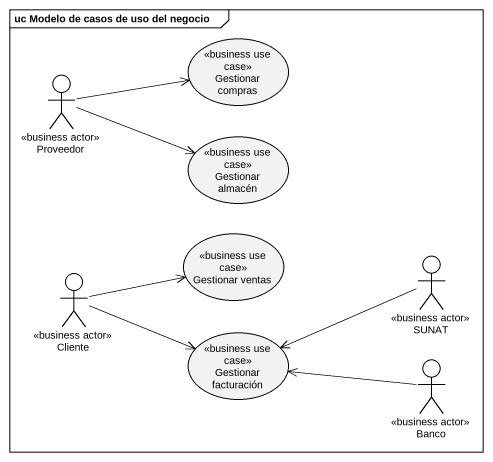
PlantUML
@startuml
mainframe uc Modelo de casos de uso del negocio
actor Proveedor <<business actor>>
usecase "Gestionar compras" as Gestionar_compras <<business use case>>
usecase "Gestionar almacén" as Gestionar_almacén <<business use case>>
usecase "Gestionar ventas" as Gestionar_ventas <<business use case>>
actor Cliente <<business actor>>
actor SUNAT <<business actor>>
usecase "Gestionar facturación" as Gestionar_facturación <<business use case>>
actor Banco <<business actor>>
Proveedor -right-> Gestionar_compras
Proveedor -right-> Gestionar_almacén
Cliente -right-> Gestionar_ventas
Cliente -right-> Gestionar_facturación
SUNAT -left-> Gestionar_facturación
Banco -left-> Gestionar_facturación
@enduml
